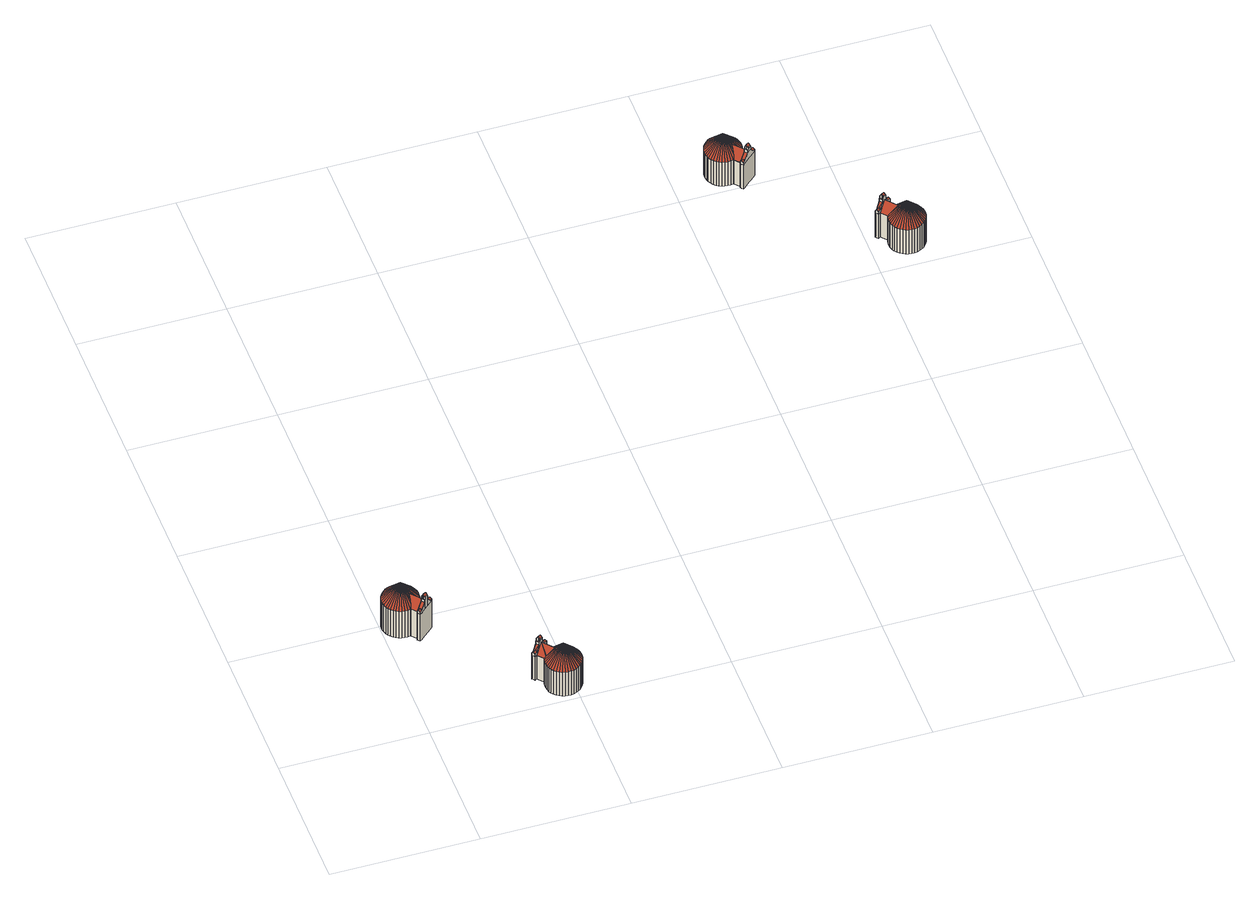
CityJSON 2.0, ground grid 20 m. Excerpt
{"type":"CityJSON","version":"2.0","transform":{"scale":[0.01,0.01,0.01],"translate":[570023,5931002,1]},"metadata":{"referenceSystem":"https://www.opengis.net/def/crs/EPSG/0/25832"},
"CityObjects":{
"building1":{"type":"Building","attributes":{"Grundfläche 2D":"21.889028","Grundhöhe NN":"1.479"},"children":["building1-1","building1-2","building1-3","building1-4"],"geometry":[{"type":"Solid","lod":"3","boundaries":[[[[0,1,2,3,4,5,6,7,8,9,10,11,12,13,14,15,16,17,18,19,20]],[[16,21,22,17]],[[23,22,21]],[[24,22,23]],[[25,22,24]],[[26,22,25]],[[27,22,26]],[[28,22,27]],[[29,22,28]],[[30,22,29]],[[31,22,30]],[[32,22,31]],[[33,22,32]],[[34,22,33]],[[35,22,34]],[[36,22,35]],[[37,22,36]],[[38,22,37]],[[39,22,38]],[[40,22,39]],[[41,22,40]],[[42,22,41]],[[43,22,42]],[[44,22,43]],[[45,22,44]],[[46,22,45]],[[47,22,46]],[[48,22,47]],[[49,22,48]],[[50,22,49]],[[51,22,50]],[[52,22,51]],[[53,22,52]],[[54,22,53]],[[55,22,54]],[[1,56,22,55,2]],[[57,18,17,22]],[[22,58,19,18,57]],[[22,59,20,19,58]],[[22,60,0,20,59]],[[22,56,1,0,60]],[[4,3,61,62]],[[5,4,62,63]],[[64,65,66,67,68,69,12,11,10,9,8,7,6,5,63,70]],[[13,12,69,71]],[[14,13,71,72]],[[15,14,72,73]],[[16,15,73,74]],[[21,16,74,75]],[[23,21,75,76]],[[24,23,76,77]],[[25,24,77,78]],[[26,25,78,79]],[[27,26,79,80]],[[28,27,80,81]],[[29,28,81,82]],[[30,29,82,83]],[[31,30,83,84]],[[32,31,84,85]],[[33,32,85,86]],[[34,33,86,87]],[[35,34,87,88]],[[36,35,88,89]],[[37,36,89,90]],[[38,37,90,91]],[[39,38,91,92]],[[40,39,92,93]],[[41,40,93,94]],[[42,41,94,95]],[[43,42,95,96]],[[44,43,96,97]],[[45,44,97,98]],[[46,45,98,99]],[[47,46,99,100]],[[48,47,100,101]],[[49,48,101,102]],[[50,49,102,103]],[[51,50,103,104]],[[52,51,104,105]],[[53,52,105,106]],[[54,53,106,107]],[[55,54,107,108]],[[2,55,108,109]],[[3,2,109,61]],[[98,97,96,95,94,93,92,91,90,89,88,87,86,85,84,83,82,81,80,79,78,77,76,75,74,73,72,71,69,68,67,66,65,64,70,63,62,61,109,108,107,106,105,104,103,102,101,100,99]]]],"semantics":{"surfaces":[{"type":"RoofSurface"},{"type":"WallSurface"},{"type":"GroundSurface"}],"values":[[0,0,0,0,0,0,0,0,0,0,0,0,0,0,0,0,0,0,0,0,0,0,0,0,0,0,0,0,0,0,0,0,0,0,0,0,0,0,0,0,0,1,1,1,1,1,1,1,1,1,1,1,1,1,1,1,1,1,1,1,1,1,1,1,1,1,1,1,1,1,1,1,1,1,1,1,1,1,1,1,1,1,1,1,2]]}}]},
"building1-1":{"type":"BuildingInstallation","parents":["building1"],"geometry":[{"type":"MultiSurface","lod":"3","boundaries":[[[110,111,112,113]],[[114,115,111]],[[115,112,111]],[[116,115,114]],[[117,118,115]],[[118,112,115]],[[111,110,119,120]],[[114,111,120,121]],[[116,114,121,122]],[[122,123,124,125,126,127,128,117,115,116]],[[118,117,128,129]],[[112,118,129,130]],[[113,112,130,131]],[[119,110,113,131,132,9,10,133]]],"semantics":{"surfaces":[{"type":"RoofSurface"},{"type":"WallSurface"}],"values":[0,0,0,0,0,0,1,1,1,1,1,1,1,1]}}]},
"building1-2":{"type":"BuildingInstallation","parents":["building1"],"geometry":[{"type":"MultiSurface","lod":"3","boundaries":[[[134,135,136,137,138]],[[139,140,138,137,141]],[[139,142,138,140]],[[134,138,142,143,135]],[[144,145,146,147,148,149,150]],[[145,144,151,152,146]],[[147,146,152,153,154,148]],[[137,136,155,141]],[[136,12,13,141,155]],[[13,14,156,124,123,142,139,141]],[[3,4,151,144,150,127,126]],[[151,4,5,153,152]],[[5,6,7,8,9,132,149,148,154,153]],[[136,135,143,133,10,11,12]]],"semantics":{"surfaces":[{"type":"RoofSurface"},{"type":"WallSurface"}],"values":[0,0,0,0,0,0,0,1,1,1,1,1,1,1]}}]},
"building1-3":{"type":"BuildingInstallation","parents":["building1"],"geometry":[{"type":"MultiSurface","lod":"3","boundaries":[[[120,119,157,158,122,121]],[[129,128,159,160,131,130]],[[158,157,143,142]],[[142,123,122,158]],[[128,127,150,159]],[[160,159,150,149]],[[149,132,131,160]],[[133,143,157,119]]],"semantics":{"surfaces":[{"type":"RoofSurface"},{"type":"WallSurface"}],"values":[0,0,1,1,1,1,1,1]}}]},
"building1-4":{"type":"BuildingInstallation","parents":["building1"],"geometry":[{"type":"MultiSurface","lod":"3","boundaries":[[[15,156,14]],[[16,161,162,57,58,163,125,124,156,15]],[[56,164,2,3,126,125,163,59,60]]],"semantics":{"surfaces":[{"type":"RoofSurface"}],"values":[0,0,0]}}]},
"building2":{"type":"Building","attributes":{"Grundfläche 2D":"21.888446","Grundhöhe NN":"1.999"},"children":["building2-1","building2-2","building2-3","building2-4"],"geometry":[{"type":"Solid","lod":"3","boundaries":[[[[165,166,167,168,169,170,171,172,173,174,175,176,177,178,179,180,181,182,183,184,185,186,187,188]],[[184,189,190,185]],[[191,190,189]],[[192,190,191]],[[193,190,192]],[[194,190,193]],[[195,190,194]],[[196,190,195]],[[197,190,196]],[[198,190,197]],[[199,190,198]],[[200,190,199]],[[201,190,200]],[[202,190,201]],[[203,190,202]],[[204,190,203]],[[205,190,204]],[[206,190,205]],[[207,190,206]],[[208,190,207]],[[209,190,208]],[[210,190,209]],[[211,190,210]],[[212,190,211]],[[213,190,212]],[[214,190,213]],[[215,190,214]],[[216,190,215]],[[217,190,216]],[[218,190,217]],[[219,190,218]],[[220,190,219]],[[221,190,220]],[[222,190,221]],[[223,190,222]],[[166,224,190,223,167]],[[225,186,185,190]],[[190,226,187,186,225]],[[190,227,188,187,226]],[[190,228,165,188,227]],[[190,224,166,165,228]],[[169,168,229,230]],[[231,171,170,169,230,232]],[[233,234,235,236,237,179,178,177,176,175,174,173,172,171,231,238]],[[239,181,180,179,237,240]],[[182,181,239,241]],[[183,182,241,242]],[[184,183,242,243]],[[189,184,243,244]],[[191,189,244,245]],[[192,191,245,246]],[[193,192,246,247]],[[194,193,247,248]],[[195,194,248,249]],[[196,195,249,250]],[[197,196,250,251]],[[198,197,251,252]],[[199,198,252,253]],[[200,199,253,254]],[[201,200,254,255]],[[202,201,255,256]],[[203,202,256,257]],[[204,203,257,258]],[[205,204,258,259]],[[206,205,259,260]],[[207,206,260,261]],[[208,207,261,262]],[[209,208,262,263]],[[210,209,263,264]],[[211,210,264,265]],[[212,211,265,266]],[[213,212,266,267]],[[214,213,267,268]],[[215,214,268,269]],[[216,215,269,270]],[[217,216,270,271]],[[218,217,271,272]],[[219,218,272,273]],[[220,219,273,274]],[[221,220,274,275]],[[222,221,275,276]],[[223,222,276,277]],[[167,223,277,278]],[[168,167,278,229]],[[268,267,266,265,264,263,262,261,260,259,258,257,256,255,254,253,252,251,250,249,248,247,246,245,244,243,242,241,239,240,237,236,235,234,233,238,231,232,230,229,278,277,276,275,274,273,272,271,270,269]]]],"semantics":{"surfaces":[{"type":"RoofSurface"},{"type":"WallSurface"},{"type":"GroundSurface"}],"values":[[0,0,0,0,0,0,0,0,0,0,0,0,0,0,0,0,0,0,0,0,0,0,0,0,0,0,0,0,0,0,0,0,0,0,0,0,0,0,0,0,0,1,1,1,1,1,1,1,1,1,1,1,1,1,1,1,1,1,1,1,1,1,1,1,1,1,1,1,1,1,1,1,1,1,1,1,1,1,1,1,1,1,1,1,2]]}}]},
"building2-1":{"type":"BuildingInstallation","parents":["building2"],"geometry":[{"type":"MultiSurface","lod":"3","boundaries":[[[279,280,281,282,283,284]],[[285,286,287,288,289,290]],[[282,281,291,292]],[[282,292,293,294,295,296,297,286,285,283]],[[298,288,287,286,297,299]],[[177,291,281,280,300,289,288,298,174,175,176]]],"semantics":{"surfaces":[{"type":"RoofSurface"},{"type":"WallSurface"}],"values":[0,0,1,1,1,1]}}]},
"building2-2":{"type":"BuildingInstallation","parents":["building2"],"geometry":[{"type":"MultiSurface","lod":"3","boundaries":[[[183,293,182]],[[184,301,295,294,293,183]],[[301,302,295]],[[303,295,302,225,226]],[[228,224,167,168,296,295,303,227]]],"semantics":{"surfaces":[{"type":"RoofSurface"}],"values":[0,0,0,0,0]}}]},
"building2-3":{"type":"BuildingInstallation","parents":["building2"],"geometry":[{"type":"MultiSurface","lod":"3","boundaries":[[[304,305,306,307]],[[308,309,305]],[[305,309,310,306]],[[311,309,308]],[[307,300,280,304]],[[305,304,280,279]],[[308,305,279,284]],[[311,308,284,283]],[[289,300,307]],[[311,283,285,310,309]],[[289,307,306,310,285,290]]],"semantics":{"surfaces":[{"type":"RoofSurface"},{"type":"WallSurface"}],"values":[0,0,0,0,1,1,1,1,1,1,1]}}]},
"building2-4":{"type":"BuildingInstallation","parents":["building2"],"geometry":[{"type":"MultiSurface","lod":"3","boundaries":[[[312,313,314,315,316]],[[315,317,318,319,316]],[[318,292,316,319]],[[312,316,292,291,313]],[[320,321,298,299,297,322,323,324]],[[323,322,325,326,324]],[[320,324,326,327,328,321]],[[315,314,329,317]],[[179,180,181,317,329,314]],[[317,181,182,293,292,318]],[[325,322,297,296,168,169]],[[169,170,171,327,326,325]],[[327,171,172,173,174,298,321,328]],[[177,178,179,314,313,291]]],"semantics":{"surfaces":[{"type":"RoofSurface"},{"type":"WallSurface"}],"values":[0,0,0,0,0,0,0,1,1,1,1,1,1,1]}}]},
"building3":{"type":"Building","attributes":{"Grundfläche 2D":"21.888190","Grundhöhe NN":"2.016"},"children":["building3-1","building3-2","building3-3","building3-4"],"geometry":[{"type":"Solid","lod":"3","boundaries":[[[[330,331,332,333,334,335,336,337,338,339,340,341,342,343,344,345,346,347,348,349,350,351]],[[330,352,353,331]],[[354,353,352]],[[355,353,354]],[[356,353,355]],[[357,353,356]],[[358,353,357]],[[359,353,358]],[[360,353,359]],[[361,353,360]],[[362,353,361]],[[363,353,362]],[[364,353,363]],[[365,353,364]],[[366,353,365]],[[367,353,366]],[[368,353,367]],[[369,353,368]],[[370,353,369]],[[371,353,370]],[[372,353,371]],[[373,353,372]],[[374,353,373]],[[375,353,374]],[[376,353,375]],[[377,353,376]],[[378,353,377]],[[379,353,378]],[[380,353,379]],[[381,353,380]],[[382,353,381]],[[383,353,382]],[[384,353,383]],[[385,353,384]],[[386,353,385]],[[337,336,387,353,386]],[[335,388,353,387,336]],[[334,389,353,388,335]],[[333,390,353,389,334]],[[332,391,353,390,333]],[[331,353,391,332]],[[339,338,392,393]],[[394,341,340,339,393,395]],[[396,397,398,399,400,401,402,349,348,347,346,345,344,343,342,341,394,403]],[[350,349,402,404]],[[351,350,404,405]],[[330,351,405,406]],[[352,330,406,407]],[[354,352,407,408]],[[355,354,408,409]],[[356,355,409,410]],[[357,356,410,411]],[[358,357,411,412]],[[359,358,412,413]],[[360,359,413,414]],[[361,360,414,415]],[[362,361,415,416]],[[363,362,416,417]],[[364,363,417,418]],[[365,364,418,419]],[[366,365,419,420]],[[367,366,420,421]],[[368,367,421,422]],[[369,368,422,423]],[[370,369,423,424]],[[371,370,424,425]],[[372,371,425,426]],[[373,372,426,427]],[[374,373,427,428]],[[375,374,428,429]],[[376,375,429,430]],[[377,376,430,431]],[[378,377,431,432]],[[379,378,432,433]],[[380,379,433,434]],[[381,380,434,435]],[[382,381,435,436]],[[383,382,436,437]],[[384,383,437,438]],[[385,384,438,439]],[[386,385,439,440]],[[337,386,440,441]],[[338,337,441,392]],[[430,429,428,427,426,425,424,423,422,421,420,419,418,417,416,415,414,413,412,411,410,409,408,407,406,405,404,402,401,400,399,398,397,396,403,394,395,393,392,441,440,439,438,437,436,435,434,433,432,431]]]],"semantics":{"surfaces":[{"type":"RoofSurface"},{"type":"WallSurface"},{"type":"GroundSurface"}],"values":[[0,0,0,0,0,0,0,0,0,0,0,0,0,0,0,0,0,0,0,0,0,0,0,0,0,0,0,0,0,0,0,0,0,0,0,0,0,0,0,0,0,1,1,1,1,1,1,1,1,1,1,1,1,1,1,1,1,1,1,1,1,1,1,1,1,1,1,1,1,1,1,1,1,1,1,1,1,1,1,1,1,1,1,2]]}}]},
"building3-1":{"type":"BuildingInstallation","parents":["building3"],"geometry":[{"type":"MultiSurface","lod":"3","boundaries":[[[330,442,443,391,390,444,445,446,447,448,351]],[[387,449,450,451,337,338,452,453,454,445,444,389,388]]],"semantics":{"surfaces":[{"type":"RoofSurface"}],"values":[0,0]}}]},
"building3-2":{"type":"BuildingInstallation","parents":["building3"],"geometry":[{"type":"MultiSurface","lod":"3","boundaries":[[[455,456,457,458,459]],[[460,461,459,458,462]],[[463,459,461,460]],[[455,459,463,464,456]],[[465,466,467,468,469,470,471]],[[468,472,473,474,469]],[[470,469,474,475,476,471]],[[458,457,477,462]],[[457,349,350,462,477]],[[462,350,351,448,447,446,478,463,460]],[[338,339,473,472,468,467,454,453,452]],[[339,340,341,475,474,473]],[[341,342,343,344,345,346,347,348,349,457,456,464,479,480,481,465,471,476,475]]],"semantics":{"surfaces":[{"type":"RoofSurface"},{"type":"WallSurface"}],"values":[0,0,0,0,0,0,0,1,1,1,1,1,1]}}]},
"building3-3":{"type":"BuildingInstallation","parents":["building3"],"geometry":[{"type":"MultiSurface","lod":"3","boundaries":[[[482,483,484,485]],[[486,487,488,489,490,491]],[[483,482,464,463]],[[445,454,467,487,486,492,484,483,463,478,446]],[[465,489,488,487,467,466]],[[465,481,480,479,464,482,485,493,490,489]]],"semantics":{"surfaces":[{"type":"RoofSurface"},{"type":"WallSurface"}],"values":[0,0,1,1,1,1]}}]},
"building3-4":{"type":"BuildingInstallation","parents":["building3"],"geometry":[{"type":"MultiSurface","lod":"3","boundaries":[[[494,495,496,497,498]],[[499,494,498,500]],[[501,499,502]],[[494,499,501]],[[484,500,498,497,485]],[[486,502,499,500,484,492]],[[501,502,486,491]],[[494,501,491]],[[495,494,491,490]],[[497,496,495,490,493,485]]],"semantics":{"surfaces":[{"type":"RoofSurface"},{"type":"WallSurface"}],"values":[0,0,0,0,1,1,1,1,1,1]}}]},
"building4":{"type":"Building","attributes":{"Grundfläche 2D":"21.886286","Grundhöhe NN":"1.999"},"children":["building4-1","building4-2","building4-3","building4-4"],"geometry":[{"type":"Solid","lod":"3","boundaries":[[[[503,504,505,506,507,508,509,510,511,512,513,514,515,516,517,518,519,520,521,522,523,524]],[[520,525,526,521]],[[527,526,525]],[[528,526,527]],[[529,526,528]],[[530,526,529]],[[531,526,530]],[[532,526,531]],[[533,526,532]],[[534,526,533]],[[535,526,534]],[[536,526,535]],[[537,526,536]],[[538,526,537]],[[539,526,538]],[[540,526,539]],[[541,526,540]],[[542,526,541]],[[543,526,542]],[[544,526,543]],[[545,526,544]],[[546,526,545]],[[547,526,546]],[[548,526,547]],[[549,526,548]],[[550,526,549]],[[551,526,550]],[[552,526,551]],[[553,526,552]],[[554,526,553]],[[555,526,554]],[[556,526,555]],[[557,526,556]],[[558,526,557]],[[559,526,558]],[[505,504,560,526,559]],[[561,522,521,526]],[[526,562,523,522,561]],[[526,563,524,523,562]],[[526,564,503,524,563]],[[526,560,504,503,564]],[[507,506,565,566]],[[567,509,508,507,566,568]],[[510,509,567,569]],[[570,513,512,511,510,569,571]],[[572,515,514,513,570,573]],[[574,517,516,515,572,575]],[[518,517,574,576]],[[519,518,576,577]],[[520,519,577,578]],[[525,520,578,579]],[[527,525,579,580]],[[528,527,580,581]],[[529,528,581,582]],[[530,529,582,583]],[[531,530,583,584]],[[532,531,584,585]],[[533,532,585,586]],[[534,533,586,587]],[[535,534,587,588]],[[536,535,588,589]],[[537,536,589,590]],[[538,537,590,591]],[[539,538,591,592]],[[540,539,592,593]],[[541,540,593,594]],[[542,541,594,595]],[[543,542,595,596]],[[544,543,596,597]],[[545,544,597,598]],[[546,545,598,599]],[[547,546,599,600]],[[548,547,600,601]],[[549,548,601,602]],[[550,549,602,603]],[[551,550,603,604]],[[552,551,604,605]],[[553,552,605,606]],[[554,553,606,607]],[[555,554,607,608]],[[556,555,608,609]],[[557,556,609,610]],[[558,557,610,611]],[[559,558,611,612]],[[505,559,612,613]],[[506,505,613,565]],[[604,603,602,601,600,599,598,597,596,595,594,593,592,591,590,589,588,587,586,585,584,583,582,581,580,579,578,577,576,574,575,572,573,570,571,569,567,568,566,565,613,612,611,610,609,608,607,606,605]]]],"semantics":{"surfaces":[{"type":"RoofSurface"},{"type":"WallSurface"},{"type":"GroundSurface"}],"values":[[0,0,0,0,0,0,0,0,0,0,0,0,0,0,0,0,0,0,0,0,0,0,0,0,0,0,0,0,0,0,0,0,0,0,0,0,0,0,0,0,0,1,1,1,1,1,1,1,1,1,1,1,1,1,1,1,1,1,1,1,1,1,1,1,1,1,1,1,1,1,1,1,1,1,1,1,1,1,1,1,1,1,1,1,1,1,2]]}}]},
"building4-1":{"type":"BuildingInstallation","parents":["building4"],"geometry":[{"type":"MultiSurface","lod":"3","boundaries":[[[614,615,616,617]],[[618,619,615]],[[615,619,620,616]],[[621,619,618]],[[615,614,622,623]],[[618,615,623,624]],[[621,618,624,625]],[[625,626,627,628,629,630,631,620,619,621]],[[632,617,616,620,631]],[[622,614,617,632,633,512,513,634]]],"semantics":{"surfaces":[{"type":"RoofSurface"},{"type":"WallSurface"}],"values":[0,0,0,0,1,1,1,1,1,1]}}]},
"building4-2":{"type":"BuildingInstallation","parents":["building4"],"geometry":[{"type":"MultiSurface","lod":"3","boundaries":[[[635,636,637,638]],[[637,639,640,641,638]],[[642,638,641,640]],[[638,642,643,635]],[[644,645,646,647,648,649,650]],[[651,652,653,650,649,648]],[[644,650,653,654,655,645]],[[637,636,656,639]],[[515,516,517,639,656,636]],[[517,518,657,627,626,642,640,639]],[[658,506,507,652,651,648,647,630,629]],[[507,508,509,654,653,652]],[[509,510,655,654]],[[510,511,512,633,646,645,655]],[[636,635,643,634,513,514,515]]],"semantics":{"surfaces":[{"type":"RoofSurface"},{"type":"WallSurface"}],"values":[0,0,0,0,0,0,0,1,1,1,1,1,1,1,1]}}]},
"building4-3":{"type":"BuildingInstallation","parents":["building4"],"geometry":[{"type":"MultiSurface","lod":"3","boundaries":[[[519,657,518]],[[520,659,660,561,562,661,628,627,657,519]],[[560,662,663,505,506,658,629,628,661,563,564]]],"semantics":{"surfaces":[{"type":"RoofSurface"}],"values":[0,0,0]}}]},
"building4-4":{"type":"BuildingInstallation","parents":["building4"],"geometry":[{"type":"MultiSurface","lod":"3","boundaries":[[[623,622,664,665,625,624]],[[666,667,632,631]],[[667,646,633,632]],[[665,664,643,642]],[[642,626,625,665]],[[630,647,666,631]],[[667,666,647,646]],[[634,643,664,622]]],"semantics":{"surfaces":[{"type":"RoofSurface"},{"type":"WallSurface"}],"values":[0,0,1,1,1,1,1,1]}}]}
},
"vertices":[
[396,1747,517],[362,1730,517],[330,1720,517],[397,1642,517],[382,1628,517],[415,1591,517],[430,1604,517],[434,1607,517],[493,1658,517],[500,1665,517],[542,1701,517],[550,1708,517],[625,1773,517],[592,1811,517],[570,1791,517],[569,1792,517],[497,1873,517],[493,1862,517],[476,1828,517],[454,1797,517],[427,1770,517],[505,1898,517],[269,1955,790],[511,1936,517],[511,1974,517],[505,2012,517],[494,2048,517],[476,2082,517],[454,2113,517],[427,2140,517],[396,2162,517],[362,2179,517],[326,2191,517],[288,2197,517],[250,2197,517],[212,2191,517],[176,2180,517],[142,2162,517],[111,2140,517],[84,2113,517],[61,2082,517],[44,2048,517],[32,2012,517],[26,1974,517],[26,1936,517],[32,1898,517],[44,1862,517],[61,1828,517],[84,1797,517],[111,1770,517],[142,1747,517],[176,1730,517],[212,1718,517],[249,1712,517],[288,1712,517],[325,1718,517],[342,1777,574],[413,1866,601],[372,1867,638],[352,1857,647],[349,1823,617],[397,1642,48],[382,1628,48],[415,1591,48],[434,1607,48],[493,1658,48],[500,1665,48],[542,1701,48],[550,1708,48],[625,1773,48],[430,1604,48],[592,1811,48],[570,1791,48],[569,1792,48],[497,1873,48],[505,1898,48],[511,1936,48],[511,1974,48],[505,2012,48],[494,2048,48],[476,2082,48],[454,2113,48],[427,2140,48],[396,2162,48],[362,2179,48],[326,2191,48],[288,2197,48],[250,2197,48],[212,2191,48],[176,2180,48],[142,2162,48],[111,2140,48],[84,2113,48],[61,2082,48],[44,2048,48],[32,2012,48],[26,1974,48],[26,1936,48],[32,1898,48],[44,1862,48],[61,1828,48],[84,1797,48],[111,1770,48],[142,1747,48],[176,1730,48],[212,1718,48],[249,1712,48],[288,1712,48],[325,1718,48],[330,1720,48],
[542,1701,720],[526,1720,751],[484,1684,751],[500,1665,720],[525,1721,751],[484,1717,720],[509,1739,720],[468,1703,720],[483,1684,751],[542,1701,690],[526,1720,690],[525,1721,690],[509,1739,690],[509,1739,642],[509,1739,614],[484,1717,656],[468,1703,630],[468,1703,642],[468,1703,690],[483,1684,690],[484,1684,690],[500,1665,690],[500,1665,642],[542,1701,642],
[583,1757,572],[603,1754,557],[625,1773,557],[608,1792,582],[570,1760,582],[570,1791,557],[570,1772,572],[592,1811,557],[517,1746,642],[550,1708,642],[401,1645,557],[423,1641,572],[432,1640,578],[433,1631,573],[434,1607,557],[493,1658,642],[460,1696,642],[382,1628,557],[398,1610,578],[415,1591,557],[430,1604,557],[608,1792,578],[517,1746,601],
[550,1708,690],[517,1746,690],[460,1696,690],[493,1658,690],
[474,1870,541],[471,1870,544],[352,1868,656],[331,1726,524],
[1739,478,517],[1773,495,517],[1805,505,517],[1737,583,517],[1753,597,517],[1737,615,517],[1720,634,517],[1705,621,517],[1701,618,517],[1642,567,517],[1618,546,517],[1593,524,517],[1585,517,517],[1532,471,517],[1510,452,517],[1527,433,517],[1543,414,517],[1565,434,517],[1566,433,517],[1638,352,517],[1641,363,517],[1659,397,517],[1681,428,517],[1708,455,517],[1630,327,517],[1866,270,790],[1623,289,517],[1623,251,517],[1629,213,517],[1641,177,517],[1658,143,517],[1681,112,517],[1708,85,517],[1739,63,517],[1773,45,517],[1809,34,517],[1847,28,517],[1885,28,517],[1923,33,517],[1959,45,517],[1993,63,517],[2024,85,517],[2051,112,517],[2073,143,517],[2091,177,517],[2103,213,517],[2108,251,517],[2108,289,517],[2103,327,517],[2091,363,517],[2073,397,517],[2051,428,517],[2024,455,517],[1993,478,517],[1959,495,517],[1923,507,517],[1885,513,517],[1847,513,517],[1809,507,517],[1792,448,574],[1722,358,601],[1763,358,638],[1783,367,647],[1785,402,617],[1737,583,100],[1753,597,100],[1720,634,100],[1737,615,100],[1701,618,100],[1593,524,100],[1585,517,100],[1532,471,100],[1510,452,100],[1705,621,100],[1543,414,100],[1527,433,100],[1565,434,100],[1566,433,100],[1638,352,100],[1630,327,100],[1623,289,100],[1623,251,100],[1629,213,100],[1641,177,100],[1658,143,100],[1681,112,100],[1708,85,100],[1739,63,100],[1773,45,100],[1809,34,100],[1847,28,100],[1885,28,100],[1923,33,100],[1959,45,100],[1993,63,100],[2024,85,100],[2051,112,100],[2073,143,100],[2091,177,100],[2103,213,100],[2108,251,100],[2108,289,100],[2103,327,100],[2091,363,100],[2073,397,100],[2051,428,100],[2024,455,100],[1993,478,100],[1959,495,100],[1923,507,100],[1885,513,100],[1847,513,100],[1809,507,100],[1805,505,100],
[1609,505,690],[1593,524,690],[1585,517,690],[1617,479,690],[1625,486,690],[1609,504,690],[1667,522,690],[1675,529,690],[1658,548,690],[1642,567,690],[1634,560,690],[1651,541,690],[1585,517,642],[1617,479,642],[1617,479,601],[1625,486,614],[1651,508,656],[1675,529,618],[1675,529,642],[1642,567,642],[1658,548,642],[1618,546,690],
[1660,355,541],[1664,355,544],[1783,357,656],
[1593,524,720],[1609,505,751],[1651,541,751],[1634,560,720],[1609,504,751],[1651,508,720],[1667,522,720],[1625,486,720],
[1552,467,572],[1532,471,557],[1510,452,557],[1527,433,582],[1565,465,582],[1543,414,557],[1565,434,557],[1565,453,572],[1702,594,573],[1701,618,557],[1733,580,557],[1711,584,572],[1703,585,578],[1753,597,557],[1737,615,578],[1720,634,557],[1705,621,557],[1527,433,578],
[6897,8200,523],[6894,8189,523],[6877,8154,523],[6855,8123,523],[6829,8096,523],[6798,8073,523],[6764,8055,523],[6733,8044,523],[6802,7967,523],[6786,7954,523],[6803,7936,523],[6820,7917,523],[6835,7930,523],[6839,7934,523],[6897,7986,523],[6904,7992,523],[6920,8007,523],[6945,8029,523],[6953,8036,523],[7027,8102,523],[6994,8139,523],[6971,8120,523],[6905,8225,523],[6668,8278,796],[6910,8263,523],[6910,8301,523],[6903,8339,523],[6891,8375,523],[6873,8409,523],[6850,8439,523],[6823,8466,523],[6792,8488,523],[6757,8504,523],[6721,8516,523],[6683,8521,523],[6645,8521,523],[6607,8514,523],[6571,8501,523],[6537,8484,523],[6507,8461,523],[6480,8433,523],[6458,8402,523],[6442,8368,523],[6430,8331,523],[6425,8293,523],[6426,8255,523],[6432,8218,523],[6444,8182,523],[6462,8148,523],[6485,8117,523],[6513,8091,523],[6544,8069,523],[6578,8052,523],[6615,8041,523],[6653,8036,523],[6691,8036,523],[6728,8043,523],[6744,8102,580],[6750,8148,623],[6752,8182,652],[6772,8192,644],[6813,8192,606],[6802,7967,102],[6786,7954,102],[6820,7917,102],[6803,7936,102],[6839,7934,102],[6897,7986,102],[6904,7992,102],[6920,8007,102],[6945,8029,102],[6953,8036,102],[7027,8102,102],[6835,7930,102],[6994,8139,102],[6971,8120,102],[6897,8200,102],[6905,8225,102],[6910,8263,102],[6910,8301,102],[6903,8339,102],[6891,8375,102],[6873,8409,102],[6850,8439,102],[6823,8466,102],[6792,8488,102],[6757,8504,102],[6721,8516,102],[6683,8521,102],[6645,8521,102],[6607,8514,102],[6571,8501,102],[6537,8484,102],[6507,8461,102],[6480,8433,102],[6458,8402,102],[6442,8368,102],[6430,8331,102],[6425,8293,102],[6426,8255,102],[6432,8218,102],[6444,8182,102],[6462,8148,102],[6485,8117,102],[6513,8091,102],[6544,8069,102],[6578,8052,102],[6615,8041,102],[6653,8036,102],[6691,8036,102],[6728,8043,102],[6733,8044,102],
[6875,8197,546],[6871,8197,550],[6752,8193,661],[6887,8043,661],[6895,8051,647],[6912,8066,620],[6920,8073,607],[6740,8083,561],[6738,8072,551],[6734,8051,530],[6805,7971,529],[6863,8023,623],[6878,8036,647],
[6985,8086,578],[7005,8083,562],[7027,8102,562],[7010,8121,588],[6972,8088,588],[6971,8120,562],[6972,8100,578],[6994,8139,562],[6920,8073,647],[6953,8036,647],[6897,7986,647],[6879,8005,647],[6863,8023,647],[6805,7971,562],[6836,7966,584],[6837,7958,578],[6839,7934,562],[6802,7967,562],[6786,7954,562],[6803,7936,584],[6820,7917,562],[6835,7930,562],[7010,8121,584],[6912,8066,647],[6945,8029,647],[6920,8007,647],[6904,7992,647],
[6953,8036,696],[6920,8073,696],[6912,8066,696],[6945,8029,696],[6871,8029,696],[6863,8023,696],[6879,8005,696],[6897,7986,696],[6904,7992,696],[6887,8011,696],[6887,8043,696],[6920,8007,696],
[6887,8011,757],[6904,7992,726],[6920,8007,726],[6945,8029,726],[6929,8048,757],[6887,8043,726],[6912,8066,726],[6887,8011,756],[6871,8029,726],
[8346,6601,527],[8380,6619,527],[8412,6629,527],[8344,6707,527],[8359,6720,527],[8343,6738,527],[8327,6758,527],[8311,6745,527],[8307,6741,527],[8241,6684,527],[8199,6647,527],[8191,6641,527],[8117,6575,527],[8133,6556,527],[8149,6538,527],[8172,6558,527],[8172,6557,527],[8244,6475,527],[8248,6487,527],[8265,6521,527],[8288,6552,527],[8315,6579,527],[8236,6451,527],[8473,6394,800],[8230,6413,527],[8230,6375,527],[8236,6337,527],[8248,6301,527],[8265,6267,527],[8288,6236,527],[8315,6209,527],[8345,6186,527],[8379,6169,527],[8416,6157,527],[8453,6151,527],[8492,6151,527],[8529,6157,527],[8566,6169,527],[8600,6186,527],[8631,6209,527],[8657,6236,527],[8680,6267,527],[8697,6301,527],[8709,6337,527],[8715,6375,527],[8715,6413,527],[8709,6450,527],[8697,6487,527],[8680,6521,527],[8658,6552,527],[8631,6579,527],[8600,6601,527],[8566,6618,527],[8530,6630,527],[8492,6636,527],[8454,6636,527],[8416,6630,527],[8399,6572,584],[8329,6482,610],[8370,6482,648],[8390,6491,656],[8392,6525,627],[8344,6707,100],[8359,6720,100],[8327,6758,100],[8343,6738,100],[8311,6745,100],[8199,6647,100],[8307,6741,100],[8117,6575,100],[8191,6641,100],[8149,6538,100],[8133,6556,100],[8172,6558,100],[8172,6557,100],[8244,6475,100],[8236,6451,100],[8230,6413,100],[8230,6375,100],[8236,6337,100],[8248,6301,100],[8265,6267,100],[8288,6236,100],[8315,6209,100],[8345,6186,100],[8379,6169,100],[8416,6157,100],[8453,6151,100],[8492,6151,100],[8529,6157,100],[8566,6169,100],[8600,6186,100],[8631,6209,100],[8657,6236,100],[8680,6267,100],[8697,6301,100],[8709,6337,100],[8715,6375,100],[8715,6413,100],[8709,6450,100],[8697,6487,100],[8680,6521,100],[8658,6552,100],[8631,6579,100],[8600,6601,100],[8566,6618,100],[8530,6630,100],[8492,6636,100],[8454,6636,100],[8416,6630,100],[8412,6629,100],
[8199,6647,730],[8216,6629,761],[8257,6665,761],[8241,6684,730],[8216,6628,760],[8258,6632,730],[8274,6646,730],[8232,6610,730],[8199,6647,700],[8216,6629,700],[8216,6628,700],[8232,6610,700],[8232,6610,651],[8232,6610,623],[8258,6632,665],[8274,6646,639],[8274,6646,651],[8274,6646,700],[8241,6684,700],[8241,6684,651],[8199,6647,651],
[8138,6595,566],[8117,6575,566],[8133,6556,592],[8171,6589,592],[8149,6538,566],[8172,6558,566],[8171,6577,582],[8224,6603,651],[8191,6641,651],[8309,6717,582],[8307,6741,566],[8249,6690,651],[8281,6653,651],[8340,6704,566],[8318,6707,582],[8309,6709,588],[8344,6707,566],[8359,6720,566],[8343,6738,588],[8327,6758,566],[8311,6745,566],[8133,6556,588],[8224,6603,610],[8340,6704,533],
[8267,6478,550],[8270,6479,554],[8390,6480,665],[8406,6601,554],[8410,6622,534],
[8191,6641,700],[8224,6603,700],[8281,6653,700],[8249,6690,700]
]}
